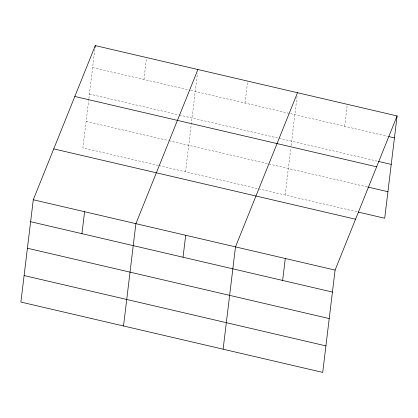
<?xml version="1.0" encoding="UTF-8"?>
<svg xmlns="http://www.w3.org/2000/svg" width="418" height="418" viewBox="0 0 418 418"><rect width="100%" height="100%" fill="white"/><g stroke="black" fill="none" stroke-linecap="round" stroke-linejoin="round"><path stroke-width="0.31" stroke-dasharray="2.09 1.57" d="M88.809 99.155L82.91 147.904L158.286 165.471M88.888 98.517L94.896 48.828M143.938 79.509L146.598 57.553M185.524 171.819L197.437 73.385M245.047 103.074L247.702 81.113M285.123 195.028L290.792 148.181M291.1 145.642L297.109 95.952M344.646 126.283L347.301 104.328M92.634 67.554L190.18 90.288M190.812 90.434L387.507 136.273M89.426 94.071L178.737 114.882M179.369 115.028L278.398 138.107M279.031 138.254L377.997 161.322M86.118 121.387L168.464 140.579M169.097 140.725L367.124 186.877M158.918 165.622L258.016 188.717M258.648 188.863L357.615 211.926"/><path stroke-width="0.63" d="M33.283 199.757L20.9 302.068L322.712 372.401L335.09 270.096L397.1 115.932L95.288 45.599L33.283 199.757L335.09 270.096M95.053 47.532L95.288 45.599M81.933 233.672L84.588 211.717M123.514 325.983L135.897 223.672L197.907 69.508M183.037 257.232L185.696 235.277M223.113 349.192L235.496 246.881L297.501 92.723M282.636 280.447L285.29 258.486M397.1 115.932L384.717 218.243L358.242 212.072M388.771 136.566L394.44 137.888M378.624 161.468L391.232 164.405M74.827 96.469L376.639 166.803M367.756 187.024L387.93 191.726M53.744 148.886L355.556 219.22M30.624 221.712L332.435 292.051M27.416 248.229L329.227 318.568M24.108 275.551L325.92 345.885"/></g></svg>
